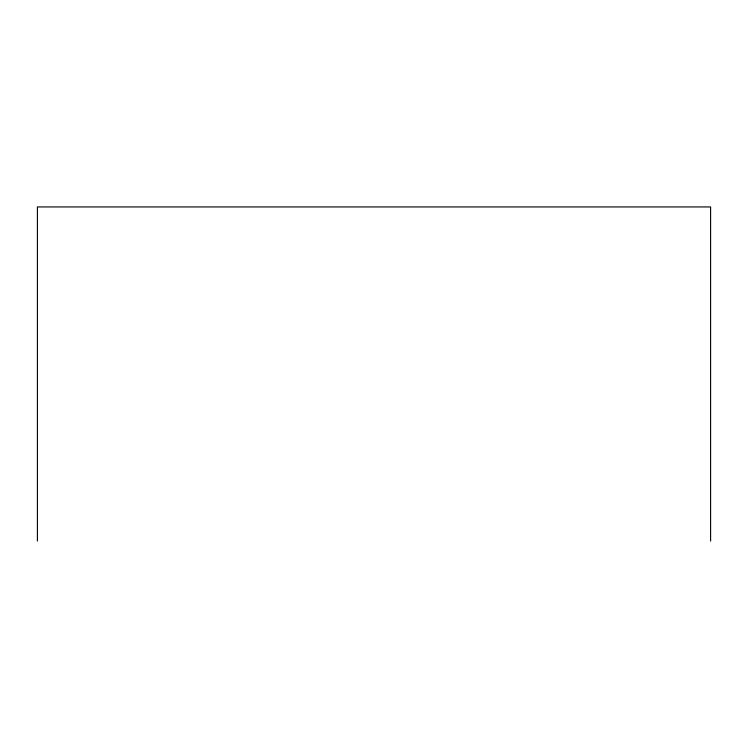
<?xml version="1.0" encoding="UTF-8"?>
<svg xmlns="http://www.w3.org/2000/svg" width="748" height="748" viewBox="0 0 748 748"><rect width="100%" height="100%" fill="white"/><g stroke="black" fill="none" stroke-linecap="round" stroke-linejoin="round"><path stroke-width="1.12" d="M710.6 541.056L710.6 206.944L37.4 206.944L37.4 541.056"/></g></svg>
